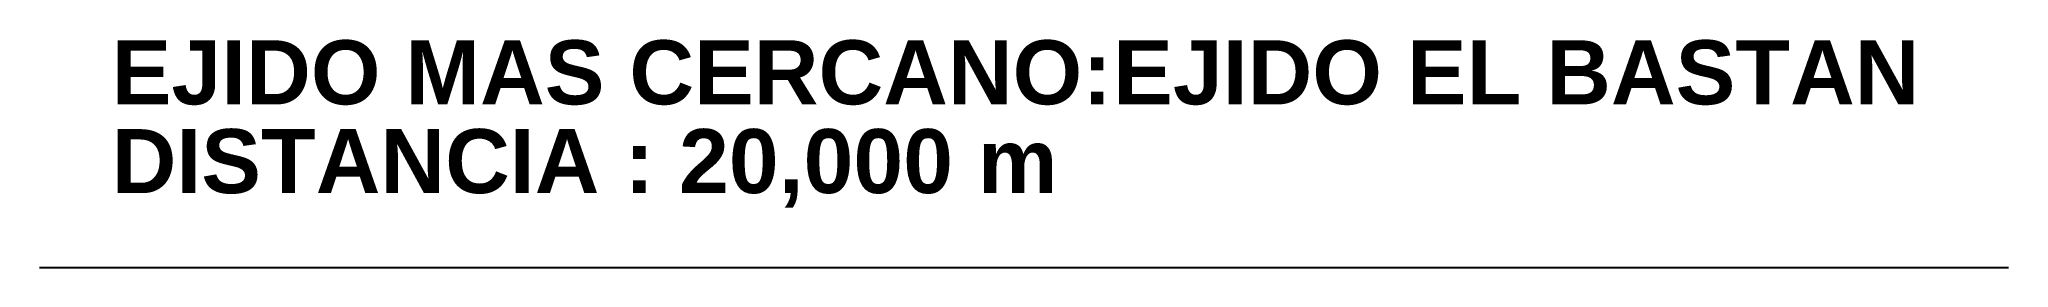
# Model space of a CAD drawing. Header units: millimetres. Extents: x 267475 to 270142, y 2072172 to 2072482.
import ezdxf

# ---------------------------------------------------------------- set-up
doc = ezdxf.new("R2010")
doc.units = ezdxf.units.MM
doc.layers.add('cotas', color=1, linetype='Continuous')
doc.styles.add('SANSSERIFBOLD', font='SASB____.pfb')

msp = doc.modelspace()

# ---------------------------------------------------------------- linework, layer by layer
at = {"layer": 'cotas'}
msp.add_line((267475.3, 2072172), (270142.4, 2072172), dxfattribs=at)

# ---------------------------------------------------------------- texts
at = {"layer": 'cotas', "style": 'SANSSERIFBOLD'}
for s, p in [('EJIDO MAS CERCANO:', (267573.2, 2072393.4)), ('EJIDO EL BASTAN', (268929.6, 2072393.4)), ('DISTANCIA : 20,000 m', (267573.2, 2072273))]:
    msp.add_text(s, height=86.863, dxfattribs=at).set_placement(p)

doc.saveas('drawing.dxf')
